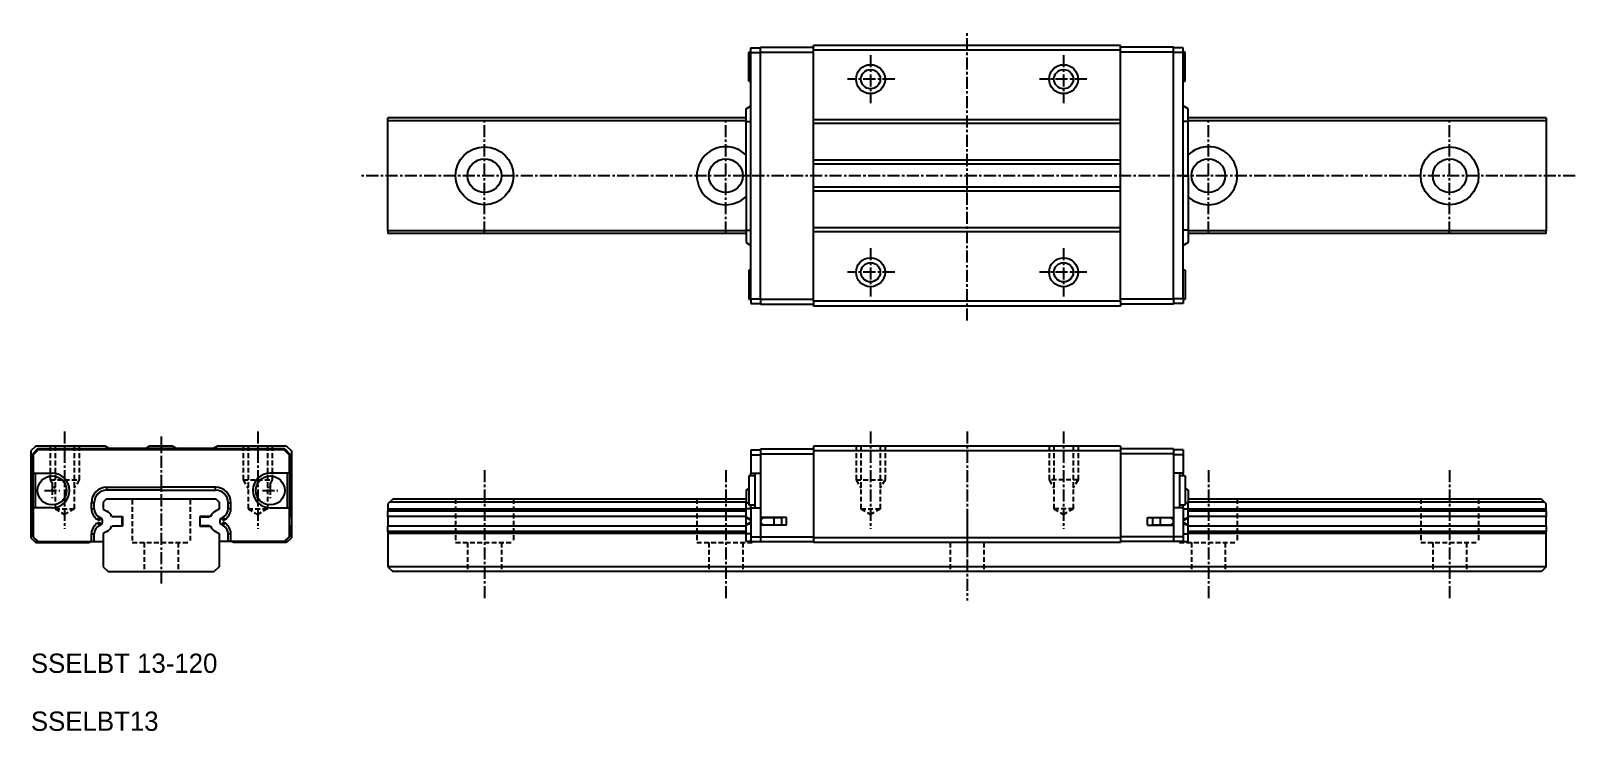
# Model space of a CAD drawing. Extents: x 10 to 170, y 10 to 83.
import ezdxf

# ---------------------------------------------------------------- set-up
doc = ezdxf.new("R2010")
doc.units = 0
doc.linetypes.add('CENTER', pattern=[2, 1.25, -0.25, 0.25, -0.25])
doc.linetypes.add('DASHED', pattern=[0.75, 0.5, -0.25])
doc.layers.get('0').update_dxf_attribs({"linetype": 'CONTINUOUS'})
doc.layers.add('CENTER', color=1, linetype='CENTER')

msp = doc.modelspace()

# ---------------------------------------------------------------- linework, layer by layer
at = {"color": 7, "linetype": 'CONTINUOUS'}
for p, q in [((84.6, 80.3), (84.4, 80.3)), ((84.4, 77.3), (84.4, 80.3)), ((84.6, 80.25), (84.6, 80.75)), ((84.6, 80.75), (85.6, 80.75)), ((84.6, 54.75), (84.6, 80.25)), ((84.6, 80.25), (85.6, 80.25)), ((85.6, 80.3), (85.6, 80.8)), ((85.6, 80.8), (91.1, 80.8)), ((85.6, 54.7), (85.6, 80.3)), ((85.6, 80.3), (91.1, 80.3)), ((122.9, 81), (91.1, 81)), ((91.1, 80.5), (91.1, 81)), ((122.9, 80.5), (91.1, 80.5)), ((91.1, 54.5), (91.1, 80.5)), ((122.9, 80.5), (122.9, 81)), ((128.4, 80.8), (122.9, 80.8)), ((122.9, 54.5), (122.9, 80.5)), ((128.4, 80.3), (122.9, 80.3)), ((128.4, 80.3), (128.4, 80.8)), ((129.4, 80.75), (128.4, 80.75)), ((128.4, 54.7), (128.4, 80.3)), ((129.4, 80.25), (128.4, 80.25)), ((129.4, 80.25), (129.4, 80.75)), ((129.6, 80.3), (129.4, 80.3)), ((129.4, 54.75), (129.4, 80.25)), ((129.6, 77.3), (129.6, 80.3)), ((84.4, 77.3), (84.6, 77.3)), ((129.4, 77.3), (129.6, 77.3)), ((84.1, 74.43), (84.6, 74.73)), ((84.1, 73.13), (84.1, 74.43)), ((129.9, 74.43), (129.4, 74.73)), ((129.9, 73.13), (129.9, 74.43)), ((84.1, 73.5), (47, 73.5)), ((47, 73.2), (47, 73.5)), ((84.1, 73.2), (47, 73.2)), ((47, 61.8), (47, 73.2)), ((84.1, 67.5), (84.1, 73.13)), ((84.1, 73.13), (84.6, 73.13)), ((122.9, 73.3), (91.1, 73.3)), ((122.9, 72.9), (91.1, 72.9)), ((129.9, 73.13), (129.4, 73.13)), ((167, 73.5), (129.9, 73.5)), ((167, 73.2), (129.9, 73.2)), ((129.9, 67.5), (129.9, 73.13)), ((167, 73.5), (167, 73.2)), ((167, 73.2), (167, 61.8)), ((122.9, 69.1), (91.1, 69.1)), ((84.6, 67.5), (84.1, 67.5)), ((84.1, 67.5), (84.1, 61.87)), ((122.9, 68.7), (91.1, 68.7)), ((129.4, 67.5), (129.9, 67.5)), ((129.9, 67.5), (129.9, 61.87)), ((122.9, 66.3), (91.1, 66.3)), ((122.9, 65.9), (91.1, 65.9)), ((84.1, 61.8), (47, 61.8)), ((47, 61.8), (47, 61.5)), ((84.1, 61.5), (47, 61.5)), ((84.1, 61.87), (84.6, 61.87)), ((84.1, 61.87), (84.1, 60.57)), ((122.9, 62.1), (91.1, 62.1)), ((122.9, 61.7), (91.1, 61.7)), ((129.9, 61.87), (129.4, 61.87)), ((129.9, 61.87), (129.9, 60.57)), ((167, 61.8), (129.9, 61.8)), ((167, 61.5), (129.9, 61.5)), ((167, 61.5), (167, 61.8)), ((84.1, 60.57), (84.6, 60.27)), ((129.9, 60.57), (129.4, 60.27)), ((84.4, 57.7), (84.4, 54.7)), ((84.6, 57.7), (84.4, 57.7)), ((129.6, 57.7), (129.4, 57.7)), ((129.6, 57.7), (129.6, 54.7)), ((84.4, 54.7), (84.6, 54.7)), ((84.6, 54.75), (84.6, 54.25)), ((84.6, 54.75), (85.6, 54.75)), ((85.6, 54.7), (91.1, 54.7)), ((85.6, 54.7), (85.6, 54.2)), ((122.9, 54.5), (91.1, 54.5)), ((91.1, 54.5), (91.1, 54)), ((128.4, 54.7), (122.9, 54.7)), ((122.9, 54.5), (122.9, 54)), ((129.4, 54.75), (128.4, 54.75)), ((128.4, 54.7), (128.4, 54.2)), ((129.4, 54.75), (129.4, 54.25)), ((129.4, 54.7), (129.6, 54.7)), ((84.6, 54.25), (85.6, 54.25)), ((85.6, 54.2), (91.1, 54.2)), ((122.9, 54), (91.1, 54)), ((128.4, 54.2), (122.9, 54.2)), ((129.4, 54.25), (128.4, 54.25)), ((10.5, 39.5), (10, 39)), ((10, 39), (10, 30)), ((10.7, 39.2), (10.2, 38.7)), ((10.2, 38.7), (10.2, 32.1)), ((10.75, 39.1), (10.25, 38.6)), ((10.25, 38.6), (10.25, 36.7)), ((17.7, 39.5), (10.5, 39.5)), ((36.3, 39.2), (10.7, 39.2)), ((36.25, 39.1), (10.75, 39.1)), ((18.1, 39.25), (17.7, 39.5)), ((28.9, 39.25), (18.1, 39.25)), ((22.3, 39.5), (21.9, 39.25)), ((24.7, 39.5), (22.3, 39.5)), ((24.7, 39.5), (25.1, 39.25)), ((28.9, 39.25), (29.3, 39.5)), ((36.5, 39.5), (29.3, 39.5)), ((36.25, 39.1), (36.75, 38.6)), ((36.3, 39.2), (36.8, 38.7)), ((36.5, 39.5), (37, 39)), ((36.75, 38.6), (36.75, 36.7)), ((36.8, 38.7), (36.8, 32.1)), ((37, 39), (37, 30)), ((84.6, 39.1), (84.6, 38.6)), ((84.6, 39.1), (85.6, 39.1)), ((84.6, 38.6), (85.6, 38.6)), ((84.6, 38.6), (84.6, 36.7)), ((85.6, 39.2), (91.1, 39.2)), ((85.6, 39.2), (85.6, 38.7)), ((85.6, 38.7), (91.1, 38.7)), ((85.6, 38.7), (85.6, 32.1)), ((91.1, 39.5), (91.1, 39)), ((122.9, 39.5), (91.1, 39.5)), ((122.9, 39), (91.1, 39)), ((91.1, 39), (91.1, 30)), ((122.9, 39.5), (122.9, 39)), ((128.4, 39.2), (122.9, 39.2)), ((122.9, 39), (122.9, 30)), ((128.4, 38.7), (122.9, 38.7)), ((128.4, 39.2), (128.4, 38.7)), ((129.4, 39.1), (128.4, 39.1)), ((128.4, 38.7), (128.4, 32.1)), ((129.4, 38.6), (128.4, 38.6)), ((129.4, 39.1), (129.4, 38.6)), ((129.4, 38.6), (129.4, 36.7)), ((10.25, 36.7), (12.2, 36.7)), ((10.45, 36.7), (10.45, 33.1)), ((17.87, 35.23), (23.5, 35.23)), ((17.87, 34.93), (17.87, 35.23)), ((29.13, 35.23), (23.5, 35.23)), ((23.5, 35.23), (23.5, 34.93)), ((29.13, 34.93), (29.13, 35.23)), ((36.75, 36.7), (34.8, 36.7)), ((36.55, 36.7), (36.55, 33.1)), ((85, 36.4), (84.4, 36.4)), ((84.4, 36.4), (84.4, 33.4)), ((84.6, 36.4), (84.6, 36.7)), ((84.6, 36.7), (85.6, 36.7)), ((85, 36.7), (85, 33.1)), ((129.4, 36.7), (128.4, 36.7)), ((129, 36.7), (129, 33.1)), ((129.6, 36.4), (129, 36.4)), ((129.4, 36.4), (129.4, 36.7)), ((129.6, 36.4), (129.6, 33.4)), ((16.27, 33.005322), (16.27, 33.63)), ((16.57, 33.63), (16.27, 33.63)), ((16.57, 33.005322), (16.57, 33.63)), ((17.8, 34), (17.5, 33.7)), ((17.5, 33.7), (17.5, 32.964907)), ((29.2, 34), (17.8, 34)), ((23.5, 34.93), (17.87, 34.93)), ((23.5, 34.93), (29.13, 34.93)), ((29.2, 34), (29.5, 33.7)), ((29.5, 33.7), (29.5, 32.964907)), ((30.43, 33.63), (30.73, 33.63)), ((30.43, 33.005322), (30.43, 33.63)), ((30.73, 33.005322), (30.73, 33.63)), ((47.5, 34), (47, 33.5)), ((84.1, 33.7), (47.2, 33.7)), ((84.1, 34), (47.5, 34)), ((84.1, 34.93), (84.4, 35.11)), ((84.1, 34.93), (84.1, 33.63)), ((84.1, 33.63), (84.4, 33.63)), ((84.1, 33.005322), (84.1, 33.63)), ((129.9, 34.93), (129.6, 35.11)), ((129.9, 33.63), (129.6, 33.63)), ((129.9, 34.93), (129.9, 33.63)), ((166.5, 34), (129.9, 34)), ((166.8, 33.7), (129.9, 33.7)), ((129.9, 33.005322), (129.9, 33.63)), ((166.5, 34), (167, 33.5)), ((10.2, 32.1), (10.25, 32.1)), ((10.2, 31.3), (10.2, 32.1)), ((10.25, 33.1), (10.25, 30.1)), ((12.2, 33.1), (10.25, 33.1)), ((16.27, 33.005322), (16.57, 33.005322)), ((16.92, 31.879489), (17.07, 32.139296)), ((17.230883, 32.04641), (17.07, 32.139296)), ((17.080883, 31.786603), (17.230883, 32.04641)), ((17.5, 32.964907), (17.8685, 32.752154)), ((18.388805, 32.2), (19.5, 32.2)), ((18.466567, 32.200044), (18.488891, 32.150002)), ((19.45, 32.15), (18.488886, 32.15)), ((19.45, 31.25), (19.45, 32.15)), ((19.5, 32.2), (19.5, 31.2)), ((27.5, 32.2), (27.5, 31.2)), ((28.611195, 32.2), (27.5, 32.2)), ((27.55, 31.25), (27.55, 32.15)), ((27.55, 32.15), (28.511114, 32.15)), ((28.533433, 32.200044), (28.511109, 32.150002)), ((29.5, 32.964907), (29.1315, 32.752154)), ((29.769117, 32.04641), (29.93, 32.139296)), ((29.919117, 31.786603), (29.769117, 32.04641)), ((30.08, 31.879489), (29.93, 32.139296)), ((30.73, 33.005322), (30.43, 33.005322)), ((34.8, 33.1), (36.75, 33.1)), ((36.75, 33.1), (36.75, 30.1)), ((36.8, 32.1), (36.75, 32.1)), ((36.8, 31.3), (36.8, 32.1)), ((47, 33.5), (47, 32.964907)), ((84.1, 32.964907), (47, 32.964907)), ((47, 32.964907), (47, 32.752154)), ((84.1, 32.752154), (47, 32.752154)), ((47, 32.2), (47, 32.752154)), ((84.1, 32.2), (47, 32.2)), ((47, 32.2), (47, 31.2)), ((84.6, 33.005322), (84.1, 33.005322)), ((84.1, 32.139296), (84.1, 33.005322)), ((84.6, 31.879489), (84.1, 32.139296)), ((84.1, 32.04641), (84.1, 32.139296)), ((84.6, 31.786603), (84.1, 32.04641)), ((84.1, 31.35359), (84.1, 32.04641)), ((84.4, 33.4), (85, 33.4)), ((84.6, 33.1), (84.6, 33.4)), ((84.6, 33.1), (84.6, 30.1)), ((84.6, 33.1), (85.6, 33.1)), ((88.3, 32.1), (85.6, 32.1)), ((85.6, 32.1), (85.6, 31.3)), ((87, 32.05), (85.95, 32.05)), ((86.4, 32.05), (86.4, 32.1)), ((86.860586, 32.05), (86.860586, 32.1)), ((87.8, 32.05), (87, 32.05)), ((87, 31.7), (87, 32.05)), ((87.8, 31.7), (87.8, 32.05)), ((88.3, 31.3), (88.3, 32.1)), ((125.7, 32.1), (128.4, 32.1)), ((125.7, 31.3), (125.7, 32.1)), ((126.2, 32.05), (126.2, 31.7)), ((127, 32.05), (126.2, 32.05)), ((128.05, 32.05), (127, 32.05)), ((127, 32.05), (127, 31.7)), ((127.139414, 32.05), (127.139414, 32.1)), ((127.6, 32.05), (127.6, 32.1)), ((129.4, 33.1), (128.4, 33.1)), ((128.4, 32.1), (128.4, 31.3)), ((129, 33.4), (129.6, 33.4)), ((129.4, 33.1), (129.4, 33.4)), ((129.4, 33.1), (129.4, 30.1)), ((129.4, 33.005322), (129.9, 33.005322)), ((129.4, 31.879489), (129.9, 32.139296)), ((129.4, 31.786603), (129.9, 32.04641)), ((129.9, 32.139296), (129.9, 33.005322)), ((167, 32.964907), (129.9, 32.964907)), ((167, 32.752154), (129.9, 32.752154)), ((167, 32.2), (129.9, 32.2)), ((129.9, 32.04641), (129.9, 32.139296)), ((129.9, 31.35359), (129.9, 32.04641)), ((167, 32.964907), (167, 33.5)), ((167, 32.752154), (167, 32.964907)), ((167, 32.752154), (167, 32.2)), ((167, 31.2), (167, 32.2)), ((10.2, 31.3), (10.2, 30.1)), ((10.2, 31.3), (10.25, 31.3)), ((16.92, 31.879489), (17.080883, 31.786603)), ((16.92, 31.520511), (17.075238, 31.610138)), ((16.92, 31.520511), (17.07, 31.260704)), ((17.07, 31.260704), (17.230883, 31.35359)), ((17.075238, 31.610138), (17.08675, 31.616785)), ((17.080994, 31.613206), (17.075238, 31.610138)), ((17.081105, 31.786475), (17.080883, 31.786603)), ((17.086638, 31.61671), (17.080994, 31.613206)), ((17.080994, 31.613206), (17.230883, 31.35359)), ((17.8685, 30.647846), (17.5, 30.435093)), ((17.5, 30.435093), (17.5, 27)), ((19.5, 31.2), (18.388805, 31.2)), ((18.466567, 31.199956), (18.488891, 31.249998)), ((18.488886, 31.25), (19.45, 31.25)), ((27.5, 31.2), (28.611195, 31.2)), ((28.511114, 31.25), (27.55, 31.25)), ((28.533433, 31.199956), (28.511109, 31.249998)), ((29.1315, 30.647846), (29.5, 30.435093)), ((29.5, 30.435093), (29.5, 27)), ((29.919006, 31.613206), (29.769117, 31.35359)), ((29.93, 31.260704), (29.769117, 31.35359)), ((29.924762, 31.610138), (29.91325, 31.616785)), ((29.913362, 31.61671), (29.919006, 31.613206)), ((29.918895, 31.786475), (29.919117, 31.786603)), ((29.919006, 31.613206), (29.924762, 31.610138)), ((30.08, 31.879489), (29.919117, 31.786603)), ((30.08, 31.520511), (29.924762, 31.610138)), ((30.08, 31.520511), (29.93, 31.260704)), ((36.8, 31.3), (36.75, 31.3)), ((36.8, 31.3), (36.8, 30.1)), ((84.1, 31.2), (47, 31.2)), ((47, 30.647846), (47, 31.2)), ((84.1, 30.647846), (47, 30.647846)), ((47, 30.647846), (47, 30.435093)), ((84.1, 30.435093), (47, 30.435093)), ((47, 30.435093), (47, 27)), ((84.599632, 31.613206), (84.1, 31.35359)), ((84.6, 31.520511), (84.1, 31.260704)), ((84.1, 31.260704), (84.1, 31.35359)), ((84.1, 30.394678), (84.1, 31.260704)), ((84.599632, 31.613206), (84.6, 31.610138)), ((85.6, 31.3), (85.6, 30.1)), ((88.3, 31.3), (85.6, 31.3)), ((85.95, 31.35), (87, 31.35)), ((86.4, 31.3), (86.4, 31.35)), ((86.860586, 31.3), (86.860586, 31.35)), ((87, 31.35), (87, 31.7)), ((87, 31.35), (87.8, 31.35)), ((87.8, 31.35), (87.8, 31.7)), ((125.7, 31.3), (128.4, 31.3)), ((126.2, 31.7), (126.2, 31.35)), ((126.2, 31.35), (127, 31.35)), ((127, 31.7), (127, 31.35)), ((127, 31.35), (128.05, 31.35)), ((127.139414, 31.3), (127.139414, 31.35)), ((127.6, 31.3), (127.6, 31.35)), ((128.4, 31.3), (128.4, 30.1)), ((129.400368, 31.613206), (129.4, 31.610138)), ((129.4, 31.520511), (129.9, 31.260704)), ((129.400368, 31.613206), (129.9, 31.35359)), ((129.9, 31.260704), (129.9, 31.35359)), ((129.9, 30.394678), (129.9, 31.260704)), ((167, 31.2), (129.9, 31.2)), ((167, 30.647846), (129.9, 30.647846)), ((167, 30.435093), (129.9, 30.435093)), ((167, 31.2), (167, 30.647846)), ((167, 30.435093), (167, 30.647846)), ((167, 27), (167, 30.435093)), ((10, 30), (10.5, 29.5)), ((10.2, 30.1), (10.7, 29.6)), ((10.25, 30.1), (10.75, 29.6)), ((10.5, 29.5), (16, 29.5)), ((10.7, 29.6), (10.75, 29.6)), ((10.75, 29.6), (16.27, 29.6)), ((16, 29.5), (16.22, 29.6)), ((16.27, 29.6), (16.27, 30.394678)), ((16.27, 30.394678), (16.57, 30.394678)), ((16.27, 29.6), (16.57, 29.6)), ((16.57, 29.6), (16.57, 30.394678)), ((16.57, 29.6), (17.5, 29.6)), ((30.43, 29.6), (29.5, 29.6)), ((30.73, 30.394678), (30.43, 30.394678)), ((30.43, 29.6), (30.43, 30.394678)), ((30.73, 29.6), (30.43, 29.6)), ((30.73, 29.6), (30.73, 30.394678)), ((36.25, 29.6), (30.73, 29.6)), ((31, 29.5), (30.78, 29.6)), ((36.5, 29.5), (31, 29.5)), ((36.75, 30.1), (36.25, 29.6)), ((36.3, 29.6), (36.25, 29.6)), ((36.8, 30.1), (36.3, 29.6)), ((37, 30), (36.5, 29.5)), ((84.6, 30.394678), (84.1, 30.394678)), ((84.1, 29.6), (84.1, 30.394678)), ((84.6, 29.6), (84.1, 29.6)), ((84.6, 30.1), (84.6, 29.6)), ((84.6, 30.1), (85.6, 30.1)), ((84.6, 29.6), (85.6, 29.6)), ((85.6, 30.1), (91.1, 30.1)), ((85.6, 30.1), (85.6, 29.6)), ((85.6, 29.6), (91.1, 29.6)), ((122.9, 30), (91.1, 30)), ((91.1, 30), (91.1, 29.5)), ((122.9, 29.5), (91.1, 29.5)), ((128.4, 30.1), (122.9, 30.1)), ((122.9, 30), (122.9, 29.5)), ((128.4, 29.6), (122.9, 29.6)), ((128.4, 30.1), (128.4, 29.6)), ((129.4, 30.1), (128.4, 30.1)), ((129.4, 29.6), (128.4, 29.6)), ((129.4, 30.394678), (129.9, 30.394678)), ((129.4, 30.1), (129.4, 29.6)), ((129.4, 29.6), (129.9, 29.6)), ((129.9, 29.6), (129.9, 30.394678)), ((17.5, 27), (18, 26.5)), ((18, 26.5), (29, 26.5)), ((29.5, 27), (29, 26.5)), ((167, 27), (47, 27)), ((47, 27), (47.5, 26.5)), ((166.5, 26.5), (47.5, 26.5)), ((167, 27), (166.5, 26.5))]:
    msp.add_line(p, q, dxfattribs=at)
at = {"color": 3, "linetype": 'DASHED'}
for p, q in [((12, 39.5), (12, 36)), ((12.5, 39.5), (12.5, 33)), ((14.5, 39.5), (14.5, 33)), ((15, 39.5), (15, 36)), ((32, 39.5), (32, 36)), ((32.5, 39.5), (32.5, 33)), ((34.5, 39.5), (34.5, 33)), ((35, 39.5), (35, 36)), ((95.5, 39.5), (95.5, 36)), ((96, 39.5), (96, 33)), ((98, 39.5), (98, 33)), ((98.5, 39.5), (98.5, 36)), ((115.5, 39.5), (115.5, 36)), ((116, 39.5), (116, 33)), ((118, 39.5), (118, 33)), ((118.5, 39.5), (118.5, 36)), ((12, 36), (12.5, 35.133975)), ((12, 36), (15, 36)), ((15, 36), (14.5, 35.133975)), ((32, 36), (32.5, 35.133975)), ((32, 36), (35, 36)), ((35, 36), (34.5, 35.133975)), ((95.5, 36), (96, 35.133975)), ((95.5, 36), (98.5, 36)), ((98.5, 36), (98, 35.133975)), ((118.5, 36), (115.5, 36)), ((115.5, 36), (116, 35.133975)), ((118.5, 36), (118, 35.133975)), ((20.5, 33.95), (20.5, 29.5)), ((26.5, 33.95), (26.5, 29.5)), ((54, 34), (54, 29.5)), ((60, 34), (60, 29.5)), ((79, 34), (79, 29.5)), ((135, 34), (135, 29.5)), ((154, 34), (154, 29.5)), ((160, 34), (160, 29.5)), ((12.5, 33), (14.5, 33)), ((12.5, 33), (13.5, 32.42265)), ((14.5, 33), (13.5, 32.42265)), ((32.5, 33), (34.5, 33)), ((32.5, 33), (33.5, 32.42265)), ((34.5, 33), (33.5, 32.42265)), ((96, 33), (98, 33)), ((96, 33), (97, 32.42265)), ((98, 33), (97, 32.42265)), ((118, 33), (116, 33)), ((116, 33), (117, 32.42265)), ((118, 33), (117, 32.42265)), ((20.5, 29.5), (26.5, 29.5)), ((21.75, 29.5), (21.75, 26.5)), ((25.25, 29.5), (25.25, 26.5)), ((54, 29.5), (60, 29.5)), ((55.25, 29.5), (55.25, 26.5)), ((58.75, 29.5), (58.75, 26.5)), ((79, 29.5), (85, 29.5)), ((80.25, 29.5), (80.25, 26.5)), ((83.75, 29.5), (83.75, 26.5)), ((85, 29.6), (85, 29.5)), ((105.25, 29.5), (105.25, 26.5)), ((108.75, 29.5), (108.75, 26.5)), ((129, 29.6), (129, 29.5)), ((129, 29.5), (135, 29.5)), ((130.25, 29.5), (130.25, 26.5)), ((133.75, 29.5), (133.75, 26.5)), ((154, 29.5), (160, 29.5)), ((155.25, 29.5), (155.25, 26.5)), ((158.75, 29.5), (158.75, 26.5))]:
    msp.add_line(p, q, dxfattribs=at)
at = {"color": 3, "linetype": 'CONTINUOUS'}
for centre in [(97, 77.5), (117, 77.5), (97, 57.5), (117, 57.5)]:
    msp.add_circle(centre, 1.5, dxfattribs=at)
at = {"color": 7, "linetype": 'CONTINUOUS'}
for centre, radius in [((97, 77.5), 1), ((117, 77.5), 1), ((57, 67.5), 3), ((157, 67.5), 3), ((57, 67.5), 1.75), ((82, 67.5), 1.75), ((132, 67.5), 1.75), ((157, 67.5), 1.75), ((97, 57.5), 1), ((117, 57.5), 1), ((12.2, 34.9), 1.5), ((34.8, 34.9), 1.5)]:
    msp.add_circle(centre, radius, dxfattribs=at)
for centre, radius, start, end in [((82, 67.5), 3, 45.572996, 314.427004), ((132, 67.5), 3, 225.572996, 134.427004), ((12.2, 34.9), 1.8, 270, 90), ((17.870023, 33.629977), 1.600023, 90.000833, 179.999167), ((29.129977, 33.629977), 1.600023, 0.000833, 89.999167), ((34.8, 34.9), 1.8, 90, 270), ((17.87, 33.63), 1.3, 90, 180), ((29.13, 33.63), 1.3, 0, 90), ((17.57, 33.005322), 1.3, 180, 240), ((17.57, 33.005322), 1, 180, 240), ((17.030883, 31.7), 0.4, 300, 60), ((17.2085, 31.609), 1.32, 26.597961, 60), ((29.7915, 31.609), 1.32, 120, 153.402039), ((29.969117, 31.7), 0.4, 120, 240), ((29.43, 33.005322), 1, 300, 0), ((29.43, 33.005322), 1.3, 300, 0), ((85.95, 31.7), 0.35, 90, 180), ((128.05, 31.7), 0.35, 0, 90), ((17.57, 30.394678), 1.3, 120, 180), ((17.57, 30.394678), 1, 120, 180), ((17.2085, 31.791), 1.32, 300, 333.402039), ((29.7915, 31.791), 1.32, 206.597961, 240), ((29.43, 30.394678), 1, 0, 60), ((29.43, 30.394678), 1.3, 0, 60), ((85.95, 31.7), 0.35, 180, 270), ((128.05, 31.7), 0.35, 270, 0)]:
    msp.add_arc(centre, radius, start, end, dxfattribs=at)
at = {"layer": 'CENTER', "color": 1, "linetype": 'CENTER'}
for p, q in [((107, 52.5), (107, 82.5)), ((97, 80), (97, 75)), ((117, 80), (117, 75)), ((99.5, 77.5), (94.6, 77.5)), ((119.4, 77.5), (114.5, 77.5)), ((57, 61.5), (57, 73.5)), ((82, 61.5), (82, 73.5)), ((132, 61.5), (132, 73.5)), ((157, 61.5), (157, 73.5)), ((170, 67.5), (44, 67.5)), ((97, 60), (97, 55)), ((117, 60), (117, 55)), ((99.5, 57.5), (94.6, 57.5)), ((119.4, 57.5), (114.5, 57.5)), ((13.5, 41), (13.5, 30.92265)), ((23.5, 40.5), (23.5, 25)), ((33.5, 41), (33.5, 30.92265)), ((97, 41), (97, 30.92265)), ((107, 41), (107, 28)), ((117, 41), (117, 30.92265)), ((57, 37), (57, 23.5)), ((82, 37), (82, 23.5)), ((132, 37), (132, 23.5)), ((157, 37), (157, 23.5)), ((12.2, 35.7), (12.2, 34.1)), ((34.8, 35.7), (34.8, 34.1)), ((11.4, 34.9), (13, 34.9)), ((34, 34.9), (35.6, 34.9)), ((107, 31.746935), (107, 23.5))]:
    msp.add_line(p, q, dxfattribs=at)

# ---------------------------------------------------------------- texts
at = {"color": 7, "linetype": 'CONTINUOUS'}
for s, p in [('SSELBT 13-120', (10, 16)), ('SSELBT13', (10, 10))]:
    msp.add_text(s, height=2, dxfattribs=at).set_placement(p)

doc.saveas('drawing.dxf')
